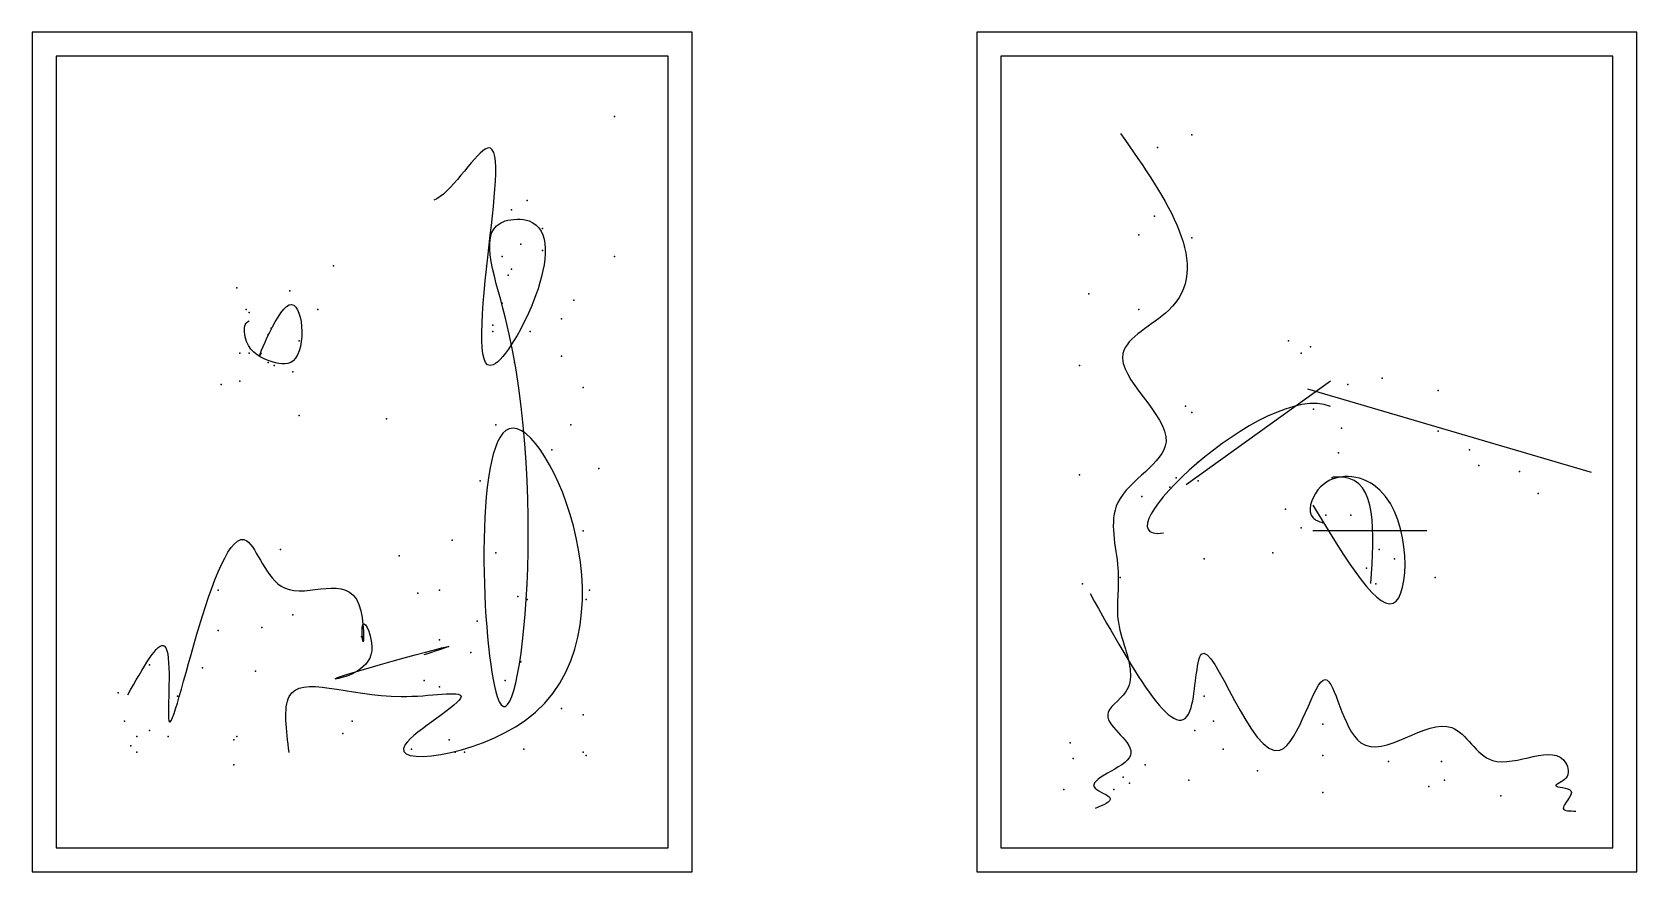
# Model space of a CAD drawing. Header units: millimetres. Extents: x -9477 to -8140, y 6051 to 6751.
import ezdxf

# ---------------------------------------------------------------- set-up
doc = ezdxf.new("R2010")
doc.units = ezdxf.units.MM

msp = doc.modelspace()

# ---------------------------------------------------------------- linework, layer by layer
at = {"color": 2}
for p, q in [((-9477.1, 6751.1), (-9477.1, 6051.1)), ((-8927.1, 6751.1), (-9477.1, 6751.1)), ((-8927.1, 6051.1), (-8927.1, 6751.1)), ((-8139.9, 6751.1), (-8689.9, 6751.1)), ((-8689.9, 6751.1), (-8689.9, 6051.1)), ((-8139.9, 6051.1), (-8139.9, 6751.1)), ((-9477.1, 6051.1), (-8927.1, 6051.1)), ((-8689.9, 6051.1), (-8139.9, 6051.1))]:
    msp.add_line(p, q, dxfattribs=at)
at = {"color": 8}
for p, q in [((-9457.1, 6731.1), (-9457.1, 6071.1)), ((-8947.1, 6731.1), (-9457.1, 6731.1)), ((-8947.1, 6071.1), (-8947.1, 6731.1)), ((-8159.9, 6731.1), (-8669.9, 6731.1)), ((-8669.9, 6731.1), (-8669.9, 6071.1)), ((-8159.9, 6071.1), (-8159.9, 6731.1)), ((-9457.1, 6071.1), (-8947.1, 6071.1)), ((-8669.9, 6071.1), (-8159.9, 6071.1))]:
    msp.add_line(p, q, dxfattribs=at)
at = {"color": 4}
for p, q in [((-8395.3, 6460.2), (-8515.5, 6373.7)), ((-8414.3, 6453.8), (-8178.1, 6384.3))]:
    msp.add_line(p, q, dxfattribs=at)
at = {"color": 2}
msp.add_open_spline([(-9262.9, 6150.7), (-9265.3, 6169.3), (-9272.6, 6225.3), (-9193.8, 6187.5), (-9087.9, 6208.9), (-9222.8, 6132.3), (-8935.3, 6170.9), (-9118.4, 6600.4), (-9091, 5988.5), (-9038, 6417.1), (-9109.8, 6594.8), (-9018.3, 6596.9), (-9114, 6402.2), (-9098.3, 6561.3), (-9081.6, 6693.5), (-9129.2, 6615.5), (-9142.3, 6611.1)], degree=3, knots=[0, 0, 0, 0, 46.632666, 139.961885, 189.959772, 251.403073, 353.376451, 596.89772, 820.292072, 1136.798055, 1216.739738, 1236.738674, 1360.346738, 1460.329362, 1540.3405, 1596.964201, 1596.964201, 1596.964201, 1596.964201], dxfattribs=at)
at = {"color": 3}
for points in [[(-8570.3, 6666.7), (-8530.2, 6519.2), (-8568.2, 6483.3), (-8532.3, 6409.6), (-8572.4, 6359), (-8572.4, 6304.2), (-8572.4, 6283.1), (-8572.4, 6262.1), (-8566.1, 6236.8), (-8566.1, 6200.9), (-8580.9, 6182), (-8561.9, 6148.3), (-8591.4, 6120.9), (-8578.7, 6112.4), (-8591.4, 6104)], [(-9397.4, 6198.7), (-9366.7, 6239.3), (-9363.4, 6179.4), (-9298.1, 6327.1), (-9266.8, 6287.8), (-9204.8, 6273.9), (-9201.5, 6244), (-9201.5, 6257.3), (-9194.1, 6235.3), (-9224.1, 6212), (-9130.8, 6238.6), (-9150.8, 6232)]]:
    msp.add_spline(points, degree=3, dxfattribs=at)
at = {"color": 8, "start_tangent": (-0.414036, -0.910261), "end_tangent": (0.96481, 0.262948)}
msp.add_spline([(-9286.2, 6483.8), (-9262.9, 6523.7), (-9259.6, 6477.1), (-9279.6, 6477.1), (-9299.6, 6497.1), (-9296.2, 6510.4)], degree=3, dxfattribs=at)
at = {"color": 1, "start_tangent": (-0.923171, 0.384391), "end_tangent": (0.989045, 0.147613)}
msp.add_spline([(-8395.3, 6439.1), (-8534.5, 6333.7)], degree=3, dxfattribs=at)
at = {"color": 2}
for points in [[(-8410, 6356.9), (-8340.5, 6276.8), (-8359.4, 6373.7), (-8405.8, 6369.5), (-8410, 6346.4), (-8401.6, 6342.1)], [(-8361.5, 6291.6), (-8384.7, 6380.1), (-8393.2, 6380.1)], [(-8410, 6335.8), (-8315.1, 6335.8)], [(-8595.6, 6283.1), (-8511.3, 6188.3), (-8502.8, 6232.6), (-8437.5, 6152.5), (-8399.5, 6211.5), (-8370, 6158.8), (-8294.1, 6171.4), (-8260.3, 6144.1), (-8199.2, 6141.9), (-8199.2, 6129.3), (-8207.6, 6123), (-8194.9, 6118.8), (-8201.3, 6104), (-8190.7, 6101.9)]]:
    msp.add_spline(points, degree=3, dxfattribs=at)
at = {"color": 1}
for p in [(-8991.9, 6680.9), (-8510.8, 6665.4), (-8539.4, 6655), (-9064.7, 6610.8), (-9077.7, 6603), (-8542, 6597.8), (-9051.7, 6587.4), (-8555, 6582.2), (-8510.8, 6579.6), (-9069.9, 6574.4), (-9051.7, 6569.2), (-9225.9, 6556.2), (-9098.5, 6556.2), (-9085.5, 6564), (-9077.7, 6553.6), (-8991.9, 6564), (-9080.3, 6548.4), (-9306.5, 6538.1), (-9262.3, 6535.5), (-9025.7, 6527.7), (-8596.6, 6532.9), (-9298.7, 6519.9), (-9296.1, 6517.3), (-9238.9, 6519.9), (-9085.5, 6525.1), (-9036.1, 6512.1), (-8555, 6519.9), (-9280.5, 6499.1), (-9277.9, 6504.3), (-9093.3, 6506.9), (-9093.3, 6501.7), (-9062.1, 6501.7), (-9254.5, 6493.9), (-8430.2, 6493.9), (-8412, 6488.7), (-9303.9, 6483.5), (-9296.1, 6483.5), (-9280.5, 6475.7), (-9275.3, 6473.1), (-9075.1, 6475.7), (-9036.1, 6480.9), (-8604.4, 6473.1), (-8419.8, 6483.5), (-9303.9, 6460.1), (-9259.7, 6467.9), (-8352.2, 6462.7), (-9319.5, 6457.5), (-9017.9, 6454.9), (-8380.8, 6457.5), (-8305.4, 6452.3), (-8516, 6439.3), (-8510.8, 6434.1), (-8409.4, 6436.7), (-9254.5, 6431.5), (-9181.7, 6428.9), (-9090.7, 6423.7), (-9028.3, 6423.7), (-8386, 6421.1), (-8305.4, 6418.5), (-9043.9, 6403), (-8505.6, 6392.6), (-8388.6, 6400.4), (-8279.4, 6403), (-9004.9, 6387.4), (-8604.4, 6382.2), (-8523.8, 6379.6), (-8393.8, 6379.6), (-8271.6, 6390), (-8237.8, 6384.8), (-9103.7, 6377), (-8529, 6371.8), (-8505.6, 6377), (-8222.2, 6366.6), (-8552.4, 6364), (-8432.8, 6353.6), (-8399, 6348.4), (-8378.2, 6348.4), (-9127.1, 6327.6), (-9017.9, 6335.4), (-8419.8, 6338), (-9270.1, 6319.8), (-9171.3, 6314.6), (-9090.7, 6317.2), (-8500.4, 6312), (-8443.2, 6317.2), (-8354.8, 6319.8), (-8341.8, 6312), (-8365.2, 6304.2), (-9322.1, 6286), (-9137.5, 6286), (-9012.7, 6286), (-8601.8, 6291.2), (-8570.6, 6296.4), (-8357.4, 6291.2), (-8308, 6296.4), (-9155.7, 6283.4), (-9072.5, 6280.8), (-9064.7, 6278.2), (-9015.3, 6278.2), (-9259.7, 6265.3), (-9106.3, 6260.1), (-9322.1, 6252.3), (-9285.7, 6254.9), (-9202.5, 6247.1), (-9137.5, 6244.5), (-9111.5, 6234.1), (-9379.3, 6223.7), (-9335.1, 6221.1), (-9290.9, 6218.5), (-9069.9, 6226.3), (-9150.5, 6210.7), (-9137.5, 6205.5), (-9082.9, 6210.7), (-9405.3, 6200.3), (-9355.9, 6197.7), (-8500.4, 6197.7), (-9036.1, 6187.3), (-9017.9, 6182.1), (-9400.1, 6176.9), (-9379.3, 6169.1), (-9218.1, 6166.5), (-9210.3, 6176.9), (-8508.2, 6169.1), (-8492.6, 6176.9), (-8401.6, 6174.3), (-9394.9, 6156.1), (-9389.7, 6163.9), (-9389.7, 6150.9), (-9363.7, 6163.9), (-9309.1, 6161.3), (-9306.5, 6163.9), (-9160.9, 6153.5), (-9129.7, 6161.3), (-9124.5, 6150.9), (-9116.7, 6150.9), (-9067.3, 6153.5), (-9017.9, 6150.9), (-8612.2, 6158.7), (-8484.8, 6153.5), (-9309.1, 6140.5), (-9015.3, 6148.3), (-8609.6, 6145.7), (-8549.8, 6140.5), (-8401.6, 6148.3), (-8347, 6143.1), (-8302.8, 6143.1), (-8568, 6130.2), (-8562.8, 6125), (-8513.4, 6127.6), (-8456.2, 6135.4), (-8300.2, 6127.6), (-8617.4, 6119.8), (-8575.8, 6119.8), (-8401.6, 6117.2), (-8313.2, 6122.4), (-8253.4, 6114.6)]:
    msp.add_point(p, dxfattribs=at)

doc.saveas('drawing.dxf')
